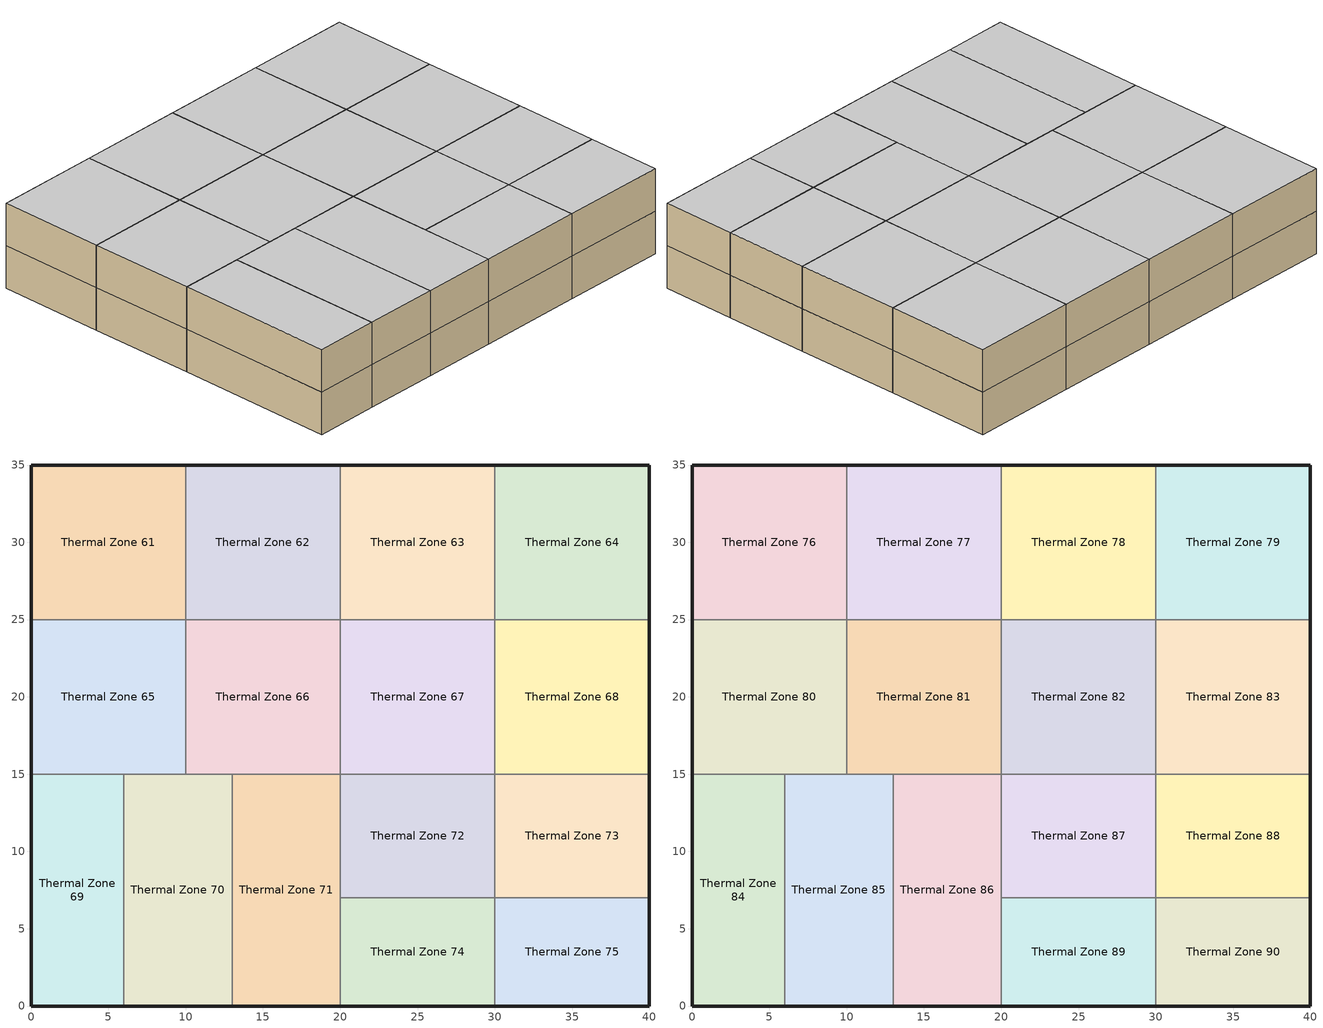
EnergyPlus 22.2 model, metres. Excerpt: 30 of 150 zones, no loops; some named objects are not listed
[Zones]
Thermal Zone 61
 floor to Thermal Zone 46 (Interior Floor): 10,35 10,25 0,25 0,35 z16
 wall outside (ASHRAE 189.1-2009 ExtWall Mass ClimateZone 4): 10,35 0,35 0,25 z16:20
 wall to Thermal Zone 62 (Interior Wall): 10,25 10,35 z16:20
 wall to Thermal Zone 65 (Interior Wall): 0,25 10,25 z16:20
Thermal Zone 62
 floor to Thermal Zone 47 (Interior Floor): 20,35 20,25 10,25 10,35 z16
 wall outside (ASHRAE 189.1-2009 ExtWall Mass ClimateZone 4): 20,35 10,35 z16:20
 wall to Thermal Zone 63 (Interior Wall): 20,25 20,35 z16:20
 wall to Thermal Zone 66 (Interior Wall): 10,25 20,25 z16:20
Thermal Zone 63
 floor to Thermal Zone 48 (Interior Floor): 30,35 30,25 20,25 20,35 z16
 wall outside (ASHRAE 189.1-2009 ExtWall Mass ClimateZone 4): 30,35 20,35 z16:20
 wall to Thermal Zone 64 (Interior Wall): 30,25 30,35 z16:20
 wall to Thermal Zone 67 (Interior Wall): 20,25 30,25 z16:20
Thermal Zone 64
 floor to Thermal Zone 49 (Interior Floor): 40,35 40,25 30,25 30,35 z16
 wall outside (ASHRAE 189.1-2009 ExtWall Mass ClimateZone 4): 40,25 40,35 30,35 z16:20
 wall to Thermal Zone 68 (Interior Wall): 30,25 40,25 z16:20
Thermal Zone 65
 floor to Thermal Zone 50 (Interior Floor): 10,25 10,15 6,15 0,15 0,25 z16
 wall outside (ASHRAE 189.1-2009 ExtWall Mass ClimateZone 4): 0,25 0,15 z16:20
 wall to Thermal Zone 66 (Interior Wall): 10,15 10,25 z16:20
 wall to Thermal Zone 70 (Interior Wall): 6,15 10,15 z16:20
 wall to Thermal Zone 69 (Interior Wall): 0,15 6,15 z16:20
Thermal Zone 66
 floor to Thermal Zone 51 (Interior Floor): 20,25 20,15 13,15 10,15 10,25 z16
 wall to Thermal Zone 67 (Interior Wall): 20,15 20,25 z16:20
 wall to Thermal Zone 71 (Interior Wall): 13,15 20,15 z16:20
 wall to Thermal Zone 70 (Interior Wall): 10,15 13,15 z16:20
Thermal Zone 67
 floor to Thermal Zone 52 (Interior Floor): 30,25 30,15 20,15 20,25 z16
 wall to Thermal Zone 68 (Interior Wall): 30,15 30,25 z16:20
 wall to Thermal Zone 72 (Interior Wall): 20,15 30,15 z16:20
Thermal Zone 68
 floor to Thermal Zone 53 (Interior Floor): 40,25 40,15 30,15 30,25 z16
 wall outside (ASHRAE 189.1-2009 ExtWall Mass ClimateZone 4): 40,15 40,25 z16:20
 wall to Thermal Zone 73 (Interior Wall): 30,15 40,15 z16:20
Thermal Zone 69
 floor to Thermal Zone 54 (Interior Floor): 6,15 6,0 0,0 0,15 z16
 wall outside (ASHRAE 189.1-2009 ExtWall Mass ClimateZone 4): 0,15 0,0 6,0 z16:20
 wall to Thermal Zone 70 (Interior Wall): 6,0 6,15 z16:20
Thermal Zone 70
 floor to Thermal Zone 55 (Interior Floor): 13,15 13,0 6,0 6,15 10,15 z16
 wall outside (ASHRAE 189.1-2009 ExtWall Mass ClimateZone 4): 6,0 13,0 z16:20
 wall to Thermal Zone 71 (Interior Wall): 13,0 13,15 z16:20
Thermal Zone 71
 floor to Thermal Zone 56 (Interior Floor): 20,15 20,7 20,0 13,0 13,15 z16
 wall outside (ASHRAE 189.1-2009 ExtWall Mass ClimateZone 4): 13,0 20,0 z16:20
 wall to Thermal Zone 72 (Interior Wall): 20,7 20,15 z16:20
 wall to Thermal Zone 74 (Interior Wall): 20,0 20,7 z16:20
Thermal Zone 72
 floor to Thermal Zone 57 (Interior Floor): 30,15 30,7 20,7 20,15 z16
 wall to Thermal Zone 73 (Interior Wall): 30,7 30,15 z16:20
 wall to Thermal Zone 74 (Interior Wall): 20,7 30,7 z16:20
Thermal Zone 73
 floor to Thermal Zone 58 (Interior Floor): 40,15 40,7 30,7 30,15 z16
 wall outside (ASHRAE 189.1-2009 ExtWall Mass ClimateZone 4): 40,7 40,15 z16:20
 wall to Thermal Zone 75 (Interior Wall): 30,7 40,7 z16:20
Thermal Zone 74
 floor to Thermal Zone 59 (Interior Floor): 30,7 30,0 20,0 20,7 z16
 wall outside (ASHRAE 189.1-2009 ExtWall Mass ClimateZone 4): 20,0 30,0 z16:20
 wall to Thermal Zone 75 (Interior Wall): 30,0 30,7 z16:20
Thermal Zone 75
 floor to Thermal Zone 60 (Interior Floor): 40,7 40,0 30,0 30,7 z16
 wall outside (ASHRAE 189.1-2009 ExtWall Mass ClimateZone 4): 30,0 40,0 40,7 z16:20
Thermal Zone 76
 floor to Thermal Zone 61 (Interior Floor): 10,35 10,25 0,25 0,35 z20
 wall outside (ASHRAE 189.1-2009 ExtWall Mass ClimateZone 4): 10,35 0,35 0,25 z20:24
 wall to Thermal Zone 77 (Interior Wall): 10,25 10,35 z20:24
 wall to Thermal Zone 80 (Interior Wall): 0,25 10,25 z20:24
 ceiling to Thermal Zone 91 (Interior Ceiling): 0,35 0,25 10,25 10,35 z24
Thermal Zone 77
 floor to Thermal Zone 62 (Interior Floor): 20,35 20,25 10,25 10,35 z20
 wall outside (ASHRAE 189.1-2009 ExtWall Mass ClimateZone 4): 20,35 10,35 z20:24
 wall to Thermal Zone 78 (Interior Wall): 20,25 20,35 z20:24
 wall to Thermal Zone 81 (Interior Wall): 10,25 20,25 z20:24
 ceiling to Thermal Zone 92 (Interior Ceiling): 10,35 10,25 20,25 20,35 z24
Thermal Zone 78
 floor to Thermal Zone 63 (Interior Floor): 30,35 30,25 20,25 20,35 z20
 wall outside (ASHRAE 189.1-2009 ExtWall Mass ClimateZone 4): 30,35 20,35 z20:24
 wall to Thermal Zone 79 (Interior Wall): 30,25 30,35 z20:24
 wall to Thermal Zone 82 (Interior Wall): 20,25 30,25 z20:24
 ceiling to Thermal Zone 93 (Interior Ceiling): 20,35 20,25 30,25 30,35 z24
Thermal Zone 79
 floor to Thermal Zone 64 (Interior Floor): 40,35 40,25 30,25 30,35 z20
 wall outside (ASHRAE 189.1-2009 ExtWall Mass ClimateZone 4): 40,25 40,35 30,35 z20:24
 wall to Thermal Zone 83 (Interior Wall): 30,25 40,25 z20:24
 ceiling to Thermal Zone 94 (Interior Ceiling): 30,35 30,25 40,25 40,35 z24
Thermal Zone 80
 floor to Thermal Zone 65 (Interior Floor): 10,25 10,15 6,15 0,15 0,25 z20
 wall outside (ASHRAE 189.1-2009 ExtWall Mass ClimateZone 4): 0,25 0,15 z20:24
 wall to Thermal Zone 81 (Interior Wall): 10,15 10,25 z20:24
 wall to Thermal Zone 85 (Interior Wall): 6,15 10,15 z20:24
 wall to Thermal Zone 84 (Interior Wall): 0,15 6,15 z20:24
 ceiling to Thermal Zone 95 (Interior Ceiling): 0,25 0,15 6,15 10,15 10,25 z24
Thermal Zone 81
 floor to Thermal Zone 66 (Interior Floor): 20,25 20,15 13,15 10,15 10,25 z20
 wall to Thermal Zone 82 (Interior Wall): 20,15 20,25 z20:24
 wall to Thermal Zone 86 (Interior Wall): 13,15 20,15 z20:24
 wall to Thermal Zone 85 (Interior Wall): 10,15 13,15 z20:24
 ceiling to Thermal Zone 96 (Interior Ceiling): 10,25 10,15 13,15 20,15 20,25 z24
Thermal Zone 82
 floor to Thermal Zone 67 (Interior Floor): 30,25 30,15 20,15 20,25 z20
 wall to Thermal Zone 83 (Interior Wall): 30,15 30,25 z20:24
 wall to Thermal Zone 87 (Interior Wall): 20,15 30,15 z20:24
 ceiling to Thermal Zone 97 (Interior Ceiling): 20,25 20,15 30,15 30,25 z24
Thermal Zone 83
 floor to Thermal Zone 68 (Interior Floor): 40,25 40,15 30,15 30,25 z20
 wall outside (ASHRAE 189.1-2009 ExtWall Mass ClimateZone 4): 40,15 40,25 z20:24
 wall to Thermal Zone 88 (Interior Wall): 30,15 40,15 z20:24
 ceiling to Thermal Zone 98 (Interior Ceiling): 30,25 30,15 40,15 40,25 z24
Thermal Zone 84
 floor to Thermal Zone 69 (Interior Floor): 6,15 6,0 0,0 0,15 z20
 wall outside (ASHRAE 189.1-2009 ExtWall Mass ClimateZone 4): 0,15 0,0 6,0 z20:24
 wall to Thermal Zone 85 (Interior Wall): 6,0 6,15 z20:24
 ceiling to Thermal Zone 99 (Interior Ceiling): 0,15 0,0 6,0 6,15 z24
Thermal Zone 85
 floor to Thermal Zone 70 (Interior Floor): 13,15 13,0 6,0 6,15 10,15 z20
 wall outside (ASHRAE 189.1-2009 ExtWall Mass ClimateZone 4): 6,0 13,0 z20:24
 wall to Thermal Zone 86 (Interior Wall): 13,0 13,15 z20:24
 ceiling to Thermal Zone 100 (Interior Ceiling): 10,15 6,15 6,0 13,0 13,15 z24
Thermal Zone 86
 floor to Thermal Zone 71 (Interior Floor): 20,15 20,7 20,0 13,0 13,15 z20
 wall outside (ASHRAE 189.1-2009 ExtWall Mass ClimateZone 4): 13,0 20,0 z20:24
 wall to Thermal Zone 87 (Interior Wall): 20,7 20,15 z20:24
 wall to Thermal Zone 89 (Interior Wall): 20,0 20,7 z20:24
 ceiling to Thermal Zone 101 (Interior Ceiling): 13,15 13,0 20,0 20,7 20,15 z24
Thermal Zone 87
 floor to Thermal Zone 72 (Interior Floor): 30,15 30,7 20,7 20,15 z20
 wall to Thermal Zone 88 (Interior Wall): 30,7 30,15 z20:24
 wall to Thermal Zone 89 (Interior Wall): 20,7 30,7 z20:24
 ceiling to Thermal Zone 102 (Interior Ceiling): 20,15 20,7 30,7 30,15 z24
Thermal Zone 88
 floor to Thermal Zone 73 (Interior Floor): 40,15 40,7 30,7 30,15 z20
 wall outside (ASHRAE 189.1-2009 ExtWall Mass ClimateZone 4): 40,7 40,15 z20:24
 wall to Thermal Zone 90 (Interior Wall): 30,7 40,7 z20:24
 ceiling to Thermal Zone 103 (Interior Ceiling): 30,15 30,7 40,7 40,15 z24
Thermal Zone 89
 floor to Thermal Zone 74 (Interior Floor): 30,7 30,0 20,0 20,7 z20
 wall outside (ASHRAE 189.1-2009 ExtWall Mass ClimateZone 4): 20,0 30,0 z20:24
 wall to Thermal Zone 90 (Interior Wall): 30,0 30,7 z20:24
 ceiling to Thermal Zone 104 (Interior Ceiling): 20,7 20,0 30,0 30,7 z24
Thermal Zone 90
 floor to Thermal Zone 75 (Interior Floor): 40,7 40,0 30,0 30,7 z20
 wall outside (ASHRAE 189.1-2009 ExtWall Mass ClimateZone 4): 30,0 40,0 40,7 z20:24
 ceiling to Thermal Zone 105 (Interior Ceiling): 30,7 30,0 40,0 40,7 z24
[Building]
Building 1: North Axis {deg}=-0
[Site:Location]
Paris-Orly.AP: Latitude {deg}=39.7653; Longitude {deg}=39.7653; Time Zone {hr}=1; Elevation {m}=90
[SizingPeriod:DesignDay] Month=7; Day of Month=21; Day Type=SummerDesignDay; Daily Dry-Bulb Temperature Range {deltaC}=10.2; Dry-Bulb Temperature Range Modifier Type=DefaultMultipliers; Barometric Pressure {Pa}=100248; Wind Speed {m/s}=3.6; Wind Direction {deg}=110; Rain Indicator=No; Snow Indicator=No; Daylight Saving Time Indicator=No; Solar Model Indicator=ASHRAETau; ASHRAE Clear Sky Optical Depth for Beam Irradiance (taub)=0.419; ASHRAE Clear Sky Optical Depth for Diffuse Irradiance (taud)=2.249; Begin Environment Reset Mode=FullResetAtBeginEnvironment
Name | Maximum Dry-Bulb Temperature {C} | Humidity Condition Type | Wetbulb or DewPoint at Maximum Dry-Bulb {C} | Enthalpy at Maximum Dry-Bulb {J/kg}
Paris-Orly.AP Ann Clg .4% Condns DB=>MWB | 31.4 | Wetbulb | 20.2
Paris-Orly.AP Ann Clg .4% Condns DP=>MDB | 23.8 | Dewpoint | 19
Paris-Orly.AP Ann Clg .4% Condns Enth=>MDB | 29 | Enthalpy |  | 62300
Paris-Orly.AP Ann Clg .4% Condns WB=>MDB | 29 | Wetbulb | 21.4
[Material] Thermal Absorptance=0.9
Name | Roughness | Thickness {m} | Conductivity {W/m-K} | Density {kg/m3} | Specific Heat {J/kg-K} | Solar Absorptance | Visible Absorptance
1/2IN Gypsum | Smooth | 0.0127 | 0.16 | 784.9 | 830 | 0.4 | 0.4
1IN Stucco | Smooth | 0.0253 | 0.6918 | 1858 | 837 | 0.92 | 0.92
8IN Concrete HW | MediumRough | 0.2033 | 1.7296 | 2243 | 837 | 0.65 | 0.65
F16 Acoustic tile | MediumSmooth | 0.0191 | 0.06 | 368 | 590 | 0.3 | 0.3
G01a 19mm gypsum board | MediumSmooth | 0.019 | 0.16 | 800 | 1090 | 0.4 | 0.4
M11 100mm lightweight concrete | MediumRough | 0.1016 | 0.53 | 1280 | 840 | 0.5 | 0.5
Wall Insulation [37] | MediumRough | 0.0681 | 0.0432 | 91 | 837 | 0.5 | 0.5
[Material:AirGap]
Name | Thermal Resistance {m2-K/W}
F04 Wall air space resistance | 0.15
F05 Ceiling air space resistance | 0.18
[Construction]
ASHRAE 189.1-2009 ExtWall Mass ClimateZone 4: 1IN Stucco, 8IN Concrete HW, Wall Insulation [37], 1/2IN Gypsum
Interior Ceiling: M11 100mm lightweight concrete, F05 Ceiling air space resistance, F16 Acoustic tile
Interior Floor: F16 Acoustic tile, F05 Ceiling air space resistance, M11 100mm lightweight concrete
Interior Wall: G01a 19mm gypsum board, F04 Wall air space resistance, G01a 19mm gypsum board
[Zone] Multiplier=1; Part of Total Floor Area=Yes
Thermal Zone 61; Thermal Zone 62; Thermal Zone 63; Thermal Zone 64; Thermal Zone 65; Thermal Zone 66; Thermal Zone 67; Thermal Zone 68; Thermal Zone 69; Thermal Zone 70; Thermal Zone 71; Thermal Zone 72; Thermal Zone 73; Thermal Zone 74; Thermal Zone 75; Thermal Zone 76; Thermal Zone 77; Thermal Zone 78; Thermal Zone 79; Thermal Zone 80; Thermal Zone 81; Thermal Zone 82; Thermal Zone 83; Thermal Zone 84; Thermal Zone 85; Thermal Zone 86; Thermal Zone 87; Thermal Zone 88; Thermal Zone 89; Thermal Zone 90
[Space] Space Type=189.1-2009 - Office - ClosedOffice - CZ4-8
Name | Zone
Space 5 - 1 | Thermal Zone 61
Space 5 - 2 | Thermal Zone 62
Space 5 - 3 | Thermal Zone 63
Space 5 - 4 | Thermal Zone 64
Space 5 - 5 | Thermal Zone 65
Space 5 - 6 | Thermal Zone 66
Space 5 - 7 | Thermal Zone 67
Space 5 - 8 | Thermal Zone 68
Space 5 - 9 | Thermal Zone 69
Space 5 - 10 | Thermal Zone 70
Space 5 - 11 | Thermal Zone 71
Space 5 - 12 | Thermal Zone 72
Space 5 - 13 | Thermal Zone 73
Space 5 - 14 | Thermal Zone 74
Space 5 - 15 | Thermal Zone 75
Space 6 - 1 | Thermal Zone 76
Space 6 - 2 | Thermal Zone 77
Space 6 - 3 | Thermal Zone 78
Space 6 - 4 | Thermal Zone 79
Space 6 - 5 | Thermal Zone 80
Space 6 - 6 | Thermal Zone 81
Space 6 - 7 | Thermal Zone 82
Space 6 - 8 | Thermal Zone 83
Space 6 - 9 | Thermal Zone 84
Space 6 - 10 | Thermal Zone 85
Space 6 - 11 | Thermal Zone 86
Space 6 - 12 | Thermal Zone 87
Space 6 - 13 | Thermal Zone 88
Space 6 - 14 | Thermal Zone 89
Space 6 - 15 | Thermal Zone 90
[SpaceList]
189.1-2009 - Office - ClosedOffice - CZ4-8: Space 4 - 10, Space 2 - 14, Space 1 - 13, Space 1 - 2, Space 2 - 5, Space 1 - 15, Space 3 - 10, Space 1 - 1, Space 5 - 4, Space 1 - 11, Space 1 - 10, Space 6 - 11, Space 1 - 12, Space 2 - 1, Space 1 - 14, Space 10 - 9, Space 1 - 3, Space 6 - 1, Space 1 - 4, Space 1 - 5, Space 2 - 7, Space 1 - 6, Space 3 - 6, Space 1 - 9, Space 1 - 7, Space 1 - 8, Space 4 - 1, Space 2 - 9, Space 4 - 2, Space 4 - 14, Space 2 - 10, Space 3 - 15, Space 2 - 15, Space 2 - 11, Space 2 - 12, Space 2 - 13, Space 4 - 11, Space 3 - 4, Space 3 - 1, Space 2 - 8, Space 2 - 2, Space 3 - 12, Space 2 - 3, Space 2 - 4, Space 3 - 8, Space 2 - 6, Space 10 - 13, Space 3 - 2, Space 7 - 2, Space 3 - 11, Space 3 - 5, Space 8 - 8, Space 6 - 10, Space 7 - 4, Space 5 - 1, Space 9 - 14, Space 4 - 15, Space 4 - 9, Space 4 - 4, Space 7 - 9, Space 5 - 12, Space 3 - 9, Space 4 - 12, Space 3 - 14, Space 3 - 7, Space 4 - 8, Space 4 - 5, Space 6 - 15, Space 6 - 12, Space 4 - 3, Space 4 - 13, Space 3 - 13, Space 3 - 3, Space 4 - 6, Space 5 - 10, Space 6 - 14, Space 4 - 7, Space 5 - 11, Space 5 - 13, Space 5 - 14, Space 7 - 11, Space 5 - 15, Space 5 - 2, Space 5 - 7, Space 5 - 3, Space 5 - 5, Space 5 - 6, Space 5 - 8, Space 5 - 9, Space 7 - 8, Space 6 - 13, Space 6 - 2, Space 8 - 15, Space 6 - 3, Space 9 - 8, Space 6 - 4, Space 6 - 5, Space 6 - 6, Space 6 - 7, Space 6 - 8, Space 6 - 9, Space 7 - 1, Space 7 - 10, Space 7 - 12, Space 7 - 13, Space 7 - 14, Space 7 - 15, Space 7 - 3, Space 7 - 5, Space 7 - 6, Space 7 - 7, Space 9 - 4, Space 10 - 10, Space 8 - 4, Space 10 - 15, Space 10 - 2, Space 10 - 5, Space 10 - 3, Space 10 - 1, Space 10 - 11, Space 10 - 12, Space 10 - 14, Space 10 - 4, Space 10 - 6, Space 10 - 7, Space 10 - 8, Space 8 - 5, Space 8 - 3, Space 9 - 7, Space 8 - 1, Space 8 - 10, Space 8 - 11, Space 8 - 12, Space 8 - 2, Space 8 - 13, Space 9 - 2, Space 8 - 14, Space 8 - 6, Space 8 - 7, Space 8 - 9, Space 9 - 1, Space 9 - 10, Space 9 - 11, Space 9 - 12, Space 9 - 13, Space 9 - 15, Space 9 - 3, Space 9 - 5, Space 9 - 6, Space 9 - 9
[Lights]
189.1-2009 - Office - ClosedOffice - CZ4-8 Lights: Zone or ZoneList or Space or SpaceList=189.1-2009 - Office - ClosedOffice - CZ4-8; Schedule=Office Bldg Light; Design Level Calculation Method=Watts/Area; Watts per Zone Floor Area {W/m2}=10.6563
[People]
189.1-2009 - Office - ClosedOffice - CZ4-8 People: Zone or ZoneList or Space or SpaceList=189.1-2009 - Office - ClosedOffice - CZ4-8; Number of People Schedule=Office Work Occ; Number of People Calculation Method=People/Area; People per Floor Area {person/m2}=0.0511286; Fraction Radiant=0.3; Activity Level Schedule=Office Activity
[ElectricEquipment]
189.1-2009 - Office - ClosedOffice - CZ4-8 Electric Equipment: Zone or ZoneList or Space or SpaceList=189.1-2009 - Office - ClosedOffice - CZ4-8; Schedule=Office Bldg Equip; Design Level Calculation Method=Watts/Area; Watts per Zone Floor Area {W/m2}=6.8889
[ZoneInfiltration:DesignFlowRate]
189.1-2009 - Office - ClosedOffice - CZ4-8 Infiltration: Zone or ZoneList or Space or SpaceList=189.1-2009 - Office - ClosedOffice - CZ4-8; Schedule=Office Infil Quarter On; Design Flow Rate Calculation Method=Flow/ExteriorArea; Flow Rate per Exterior Surface Area {m3/s-m2}=0.000226568
[Schedule:Day:Interval]
Office Bldg Light Rule 1 Day Schedule: No, 24:00, 0.05
Office Bldg Light Default Schedule: No, 05:00, 0.05, 07:00, 0.1, 08:00, 0.3, 17:00, 0.9, 18:00, 0.7, 20:00, 0.5, 22:00, 0.3, 23:00, 0.1, 24:00, 0.05
Office Bldg Light Rule 2 Day Schedule: No, 06:00, 0.05, 08:00, 0.1, 14:00, 0.5, 17:00, 0.15, 24:00, 0.05
Office Bldg Light Summer Design Day; Office Bldg Equip Summer Design Day; Office Infil Quarter On Rule 1 Day Schedule: No, 24:00, 1
Office Bldg Light Winter Design Day; Office Bldg Occ Rule 1 Day Schedule; Office Bldg Occ Winter Design Day; Office Bldg Equip Winter Design Day: No, 24:00, 0
Office Bldg Occ Default Schedule: No, 06:00, 0, 07:00, 0.1, 08:00, 0.2, 12:00, 0.85, 13:00, 0.5, 17:00, 0.85, 18:00, 0.7, 20:00, 0.4, 22:00, 0.1, 24:00, 0.05
Office Bldg Occ Rule 2 Day Schedule: No, 06:00, 0, 08:00, 0.1, 14:00, 0.4, 17:00, 0.1, 24:00, 0
Office Bldg Occ Summer Design Day: No, 06:00, 0, 22:00, 1, 24:00, 0.05
Office Activity Default Schedule; Office Activity Summer Design Day; Office Activity Winter Design Day: No, 24:00, 132
Office Bldg Equip Rule 1 Day Schedule: No, 24:00, 0.3
Office Bldg Equip Default Schedule: No, 08:00, 0.4, 12:00, 0.9, 13:00, 0.8, 17:00, 0.9, 18:00, 0.8, 20:00, 0.6, 22:00, 0.5, 24:00, 0.4
Office Bldg Equip Rule 2 Day Schedule: No, 06:00, 0.3, 08:00, 0.4, 14:00, 0.5, 17:00, 0.35, 24:00, 0.3
Office Infil Quarter On Default Schedule; Office Infil Quarter On Summer Design Day: No, 06:00, 1, 22:00, 0.25, 24:00, 1
Office Infil Quarter On Rule 2 Day Schedule; Office Infil Quarter On Winter Design Day: No, 06:00, 1, 18:00, 0.25, 24:00, 1
[Schedule:Week:Daily]
Office Bldg Light Week Rule - Jan1-Dec31: Office Bldg Light Rule 1 Day Schedule, Office Bldg Light Default Schedule, Office Bldg Light Default Schedule, Office Bldg Light Default Schedule, Office Bldg Light Default Schedule, Office Bldg Light Default Schedule, Office Bldg Light Rule 2 Day Schedule, Office Bldg Light Default Schedule, Office Bldg Light Summer Design Day, Office Bldg Light Winter Design Day, Office Bldg Light Default Schedule, Office Bldg Light Default Schedule
Office Work Occ Week Rule - Jan1-Dec31: Office Bldg Occ Rule 1 Day Schedule, Office Bldg Occ Default Schedule, Office Bldg Occ Default Schedule, Office Bldg Occ Default Schedule, Office Bldg Occ Default Schedule, Office Bldg Occ Default Schedule, Office Bldg Occ Rule 2 Day Schedule, Office Bldg Occ Default Schedule, Office Bldg Occ Summer Design Day, Office Bldg Occ Winter Design Day, Office Bldg Occ Default Schedule, Office Bldg Occ Default Schedule
Office Activity Week Rule - Jan1-Dec31: Office Activity Default Schedule, Office Activity Default Schedule, Office Activity Default Schedule, Office Activity Default Schedule, Office Activity Default Schedule, Office Activity Default Schedule, Office Activity Default Schedule, Office Activity Default Schedule, Office Activity Summer Design Day, Office Activity Winter Design Day, Office Activity Default Schedule, Office Activity Default Schedule
Office Bldg Equip Week Rule - Jan1-Dec31: Office Bldg Equip Rule 1 Day Schedule, Office Bldg Equip Default Schedule, Office Bldg Equip Default Schedule, Office Bldg Equip Default Schedule, Office Bldg Equip Default Schedule, Office Bldg Equip Default Schedule, Office Bldg Equip Rule 2 Day Schedule, Office Bldg Equip Default Schedule, Office Bldg Equip Summer Design Day, Office Bldg Equip Winter Design Day, Office Bldg Equip Default Schedule, Office Bldg Equip Default Schedule
Office Infil Quarter On Week Rule - Jan1-Dec31: Office Infil Quarter On Rule 1 Day Schedule, Office Infil Quarter On Default Schedule, Office Infil Quarter On Default Schedule, Office Infil Quarter On Default Schedule, Office Infil Quarter On Default Schedule, Office Infil Quarter On Default Schedule, Office Infil Quarter On Rule 2 Day Schedule, Office Infil Quarter On Default Schedule, Office Infil Quarter On Summer Design Day, Office Infil Quarter On Winter Design Day, Office Infil Quarter On Default Schedule, Office Infil Quarter On Default Schedule
[Schedule:Year]
Office Bldg Light: Office Bldg Light Week Rule - Jan1-Dec31, 1, 1, 12, 31
Office Work Occ: Office Work Occ Week Rule - Jan1-Dec31, 1, 1, 12, 31
Office Activity: Office Activity Week Rule - Jan1-Dec31, 1, 1, 12, 31
Office Bldg Equip: Office Bldg Equip Week Rule - Jan1-Dec31, 1, 1, 12, 31
Office Infil Quarter On: Office Infil Quarter On Week Rule - Jan1-Dec31, 1, 1, 12, 31
